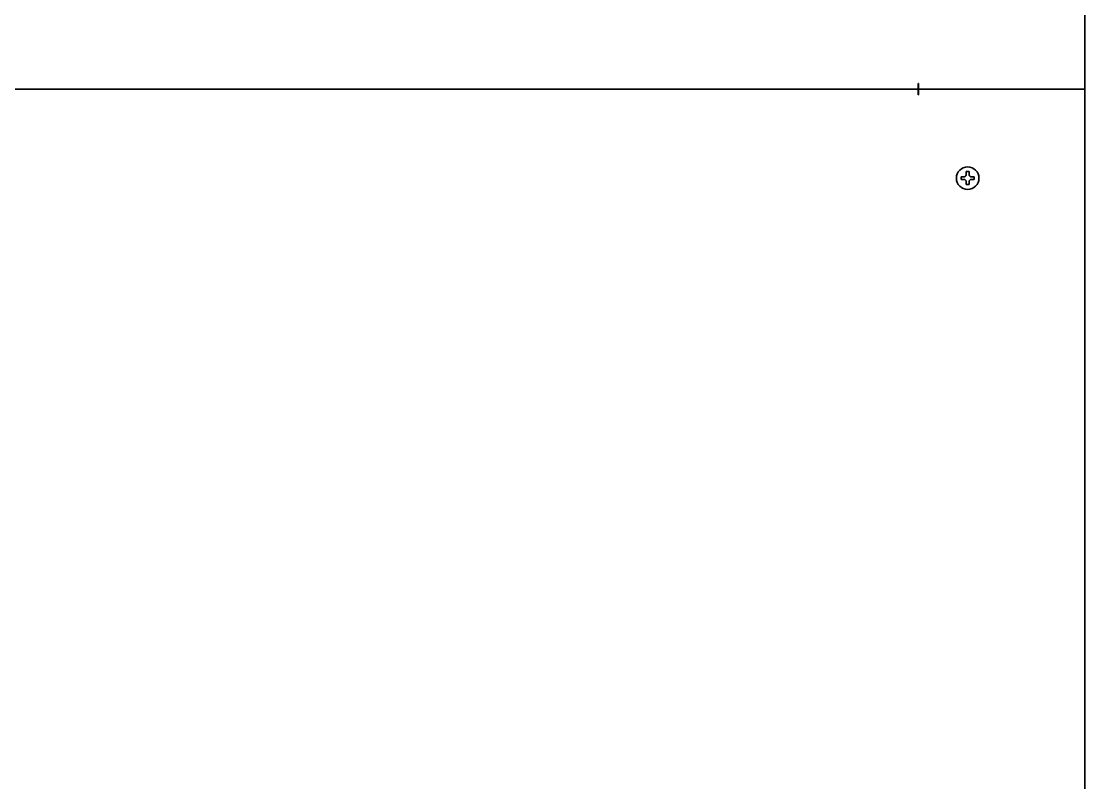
# Model space of a CAD drawing. Header units: inches. Extents: x 885 to 6823, y 710 to 5493.
# Drawn here: x 2890.3 to 3267.3, y 979.6 to 1249.5 of the extents above; entities that cross this region are included whole.
import ezdxf

# ---------------------------------------------------------------- set-up
doc = ezdxf.new("R2010")
doc.units = ezdxf.units.IN
doc.layers.add('1', color=7, linetype='Continuous', true_color=0xffffff)

msp = doc.modelspace()

# ---------------------------------------------------------------- linework, layer by layer
at = {"layer": '1', "color": 7, "linetype": 'Continuous', "lineweight": 35}
for p, q in [((3267.28, 1225.41), (3267.28, 1789.21)), ((3208.28, 1225.41), (2673.28, 1225.41)), ((2673.28, 1225.37), (3208.28, 1225.37)), ((3208.3, 1227.41), (3208.28, 1227.41)), ((3208.28, 1225.41), (3208.28, 1227.41)), ((3208.28, 1225.41), (3208.28, 1225.37)), ((3208.28, 1225.37), (3208.28, 1223.37)), ((3208.3, 1227.41), (3208.3, 1225.41)), ((3208.3, 1225.41), (3265.28, 1225.41)), ((3208.3, 1225.37), (3265.28, 1225.37)), ((3208.3, 1225.37), (3208.3, 1223.37)), ((3209.78, 1225.37), (3209.78, 1225.41)), ((3209.78, 1225.37), (3209.78, 1225.41)), ((3265.28, 1225.41), (3267.28, 1225.41)), ((3267.28, 1225.37), (3265.28, 1225.37)), ((3265.78, 1225.38), (3265.78, 1225.42)), ((3265.78, 1225.38), (3265.78, 1225.42)), ((3267.28, 890.21), (3267.28, 1225.37)), ((3208.3, 1223.37), (3208.28, 1223.37)), ((3223.48, 1193.87), (3223.48, 1194.37)), ((3223.48, 1193.37), (3223.48, 1193.87)), ((3228.08, 1194.37), (3228.08, 1193.87)), ((3228.08, 1193.87), (3228.08, 1193.37))]:
    msp.add_line(p, q, dxfattribs=at)
msp.add_circle((3225.78, 1193.87), 4, dxfattribs=at)
for points in [[(3225.28, 1196.17), (3225.45, 1196.17), (3225.78, 1196.17), (3226.11, 1196.17), (3226.28, 1196.17)], [(3225.28, 1194.87), (3225.28, 1194.93), (3225.28, 1195.03), (3225.28, 1195.2), (3225.28, 1195.35), (3225.28, 1195.51), (3225.28, 1195.66), (3225.28, 1195.82), (3225.28, 1195.98), (3225.28, 1196.11), (3225.28, 1196.17)], [(3224.78, 1193.37), (3224.73, 1193.37), (3224.62, 1193.37), (3224.46, 1193.37), (3224.3, 1193.37), (3224.14, 1193.37), (3223.99, 1193.37), (3223.83, 1193.37), (3223.67, 1193.37), (3223.54, 1193.37), (3223.48, 1193.37)], [(3224.78, 1194.37), (3224.8, 1194.4), (3224.85, 1194.44), (3224.92, 1194.51), (3224.99, 1194.59), (3225.07, 1194.66), (3225.14, 1194.73), (3225.21, 1194.8), (3225.26, 1194.85), (3225.28, 1194.87)], [(3225.28, 1192.87), (3225.25, 1192.9), (3225.2, 1192.95), (3225.13, 1193.02), (3225.06, 1193.09), (3224.99, 1193.16), (3224.92, 1193.23), (3224.85, 1193.3), (3224.8, 1193.35), (3224.78, 1193.37)], [(3226.28, 1191.57), (3226.11, 1191.57), (3225.78, 1191.57), (3225.45, 1191.57), (3225.28, 1191.57)], [(3226.28, 1194.87), (3226.31, 1194.85), (3226.36, 1194.79), (3226.43, 1194.72), (3226.5, 1194.65), (3226.57, 1194.58), (3226.64, 1194.51), (3226.71, 1194.44), (3226.76, 1194.4), (3226.78, 1194.37)], [(3226.78, 1193.37), (3226.76, 1193.35), (3226.71, 1193.3), (3226.64, 1193.23), (3226.57, 1193.16), (3226.49, 1193.09), (3226.42, 1193.02), (3226.35, 1192.94), (3226.3, 1192.9), (3226.28, 1192.87)], [(3226.28, 1192.87), (3226.28, 1192.82), (3226.28, 1192.71), (3226.28, 1192.55), (3226.28, 1192.39), (3226.28, 1192.23), (3226.28, 1192.08), (3226.28, 1191.93), (3226.28, 1191.76), (3226.28, 1191.64), (3226.28, 1191.57)], [(3226.78, 1194.37), (3226.83, 1194.37), (3226.94, 1194.37), (3227.1, 1194.37), (3227.26, 1194.37), (3227.42, 1194.37), (3227.57, 1194.37), (3227.73, 1194.37), (3227.89, 1194.37), (3228.02, 1194.37), (3228.08, 1194.37)]]:
    msp.add_open_spline(points, degree=3, dxfattribs=at)
for points in [[(3226.28, 1196.17), (3226.28, 1195.97), (3226.28, 1195.76), (3226.28, 1195.43), (3226.28, 1195.32), (3226.28, 1195.1), (3226.28, 1194.99), (3226.28, 1194.87)], [(3223.48, 1194.37), (3223.68, 1194.37), (3223.89, 1194.37), (3224.22, 1194.37), (3224.33, 1194.37), (3224.55, 1194.37), (3224.67, 1194.37), (3224.78, 1194.37)], [(3225.28, 1191.57), (3225.28, 1191.77), (3225.28, 1191.98), (3225.28, 1192.31), (3225.28, 1192.42), (3225.28, 1192.64), (3225.28, 1192.76), (3225.28, 1192.87)], [(3228.08, 1193.37), (3227.88, 1193.37), (3227.67, 1193.37), (3227.34, 1193.37), (3227.23, 1193.37), (3227.01, 1193.37), (3226.9, 1193.37), (3226.78, 1193.37)]]:
    msp.add_open_spline(points, degree=3, knots=[0, 0, 0, 0, 0.5, 0.5, 0.75, 0.75, 1, 1, 1, 1], dxfattribs=at)

doc.saveas('drawing.dxf')
